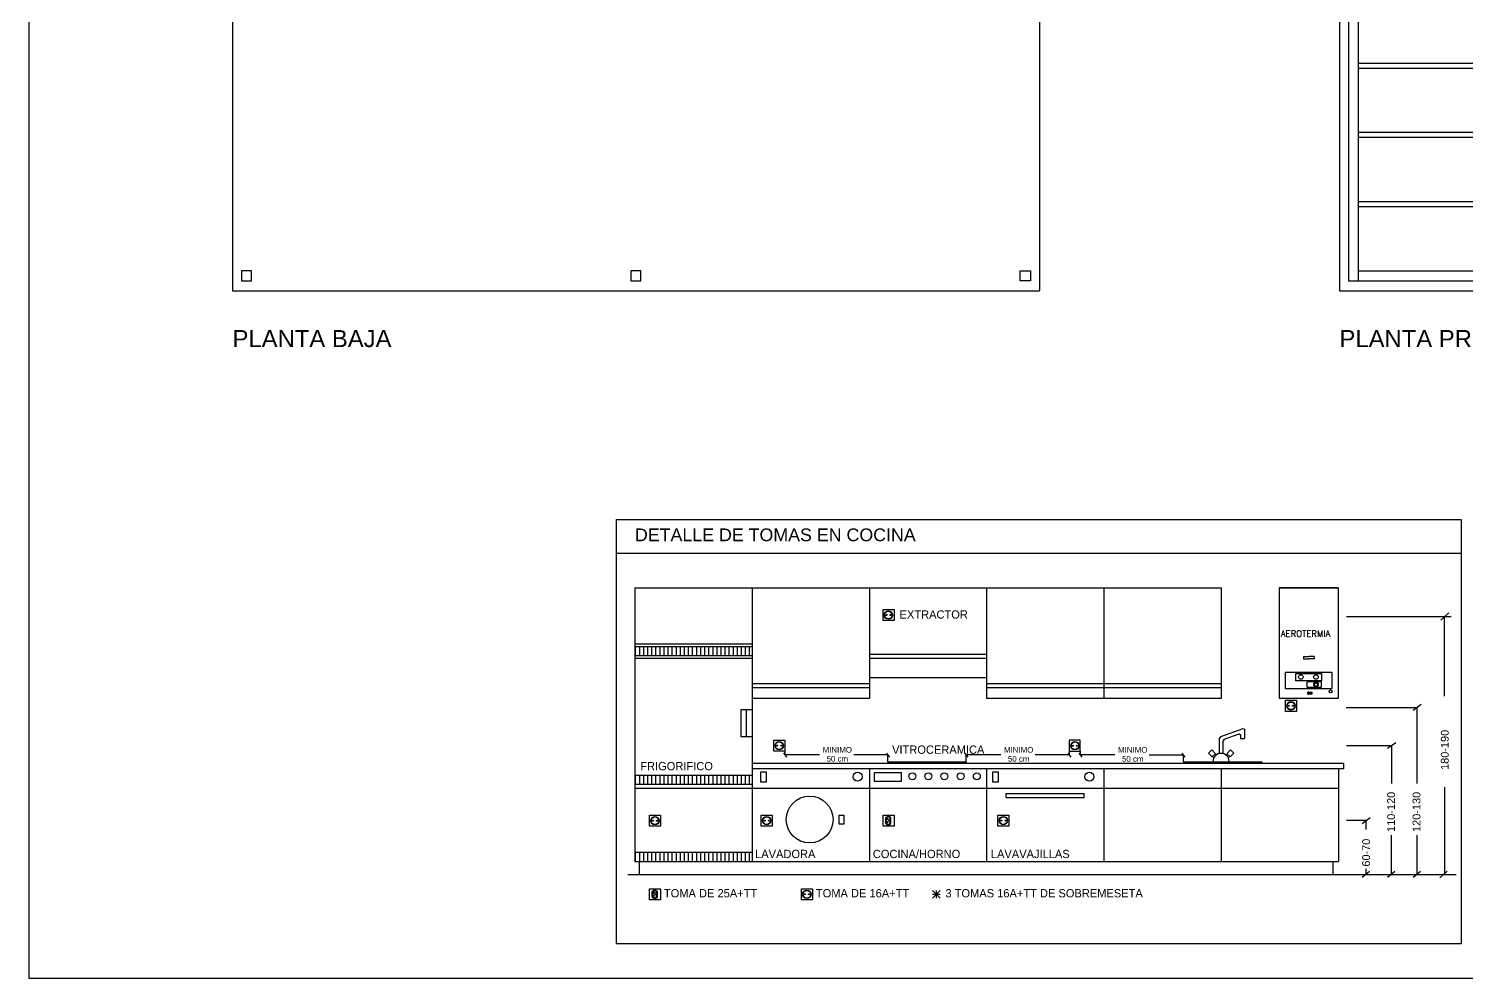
# Model space of a CAD drawing. Header units: millimetres. Extents: x 441156 to 441876, y 4514765 to 4515211.
# Drawn here: x 441363.37 to 441377.67, y 4515026.92 to 4515036.36 of the extents above; entities that cross this region are included whole.
import ezdxf
from ezdxf.enums import TextEntityAlignment as Align

# ---------------------------------------------------------------- set-up
doc = ezdxf.new("R2010")
doc.units = ezdxf.units.MM
doc.linetypes.add('CONTINUA', pattern=[0])
doc.layers.add('01_cartela', color=6, linetype='Continuous', plot=False)
for name, color, linetype in [('01_mono BAJA', 2, 'Continuous'), ('01_mono PRIMERA', 2, 'Continuous'), ('01_textos', 7, 'Continuous'), ('CALEFAC_NOTAS', 7, 'Continuous'), ('CIRCUITOS SUELO RADIANTE', 1, 'Continuous'), ('INGIN ELECTRICIDAD TEXTO', 7, 'Continuous')]:
    doc.layers.add(name, color=color, linetype=linetype)
doc.styles.add('Estilo1', font='swissel.ttf')
doc.styles.add('ROMAND', font='romand', dxfattribs={"width": 0.9})
doc.styles.get("Standard").update_dxf_attribs({"font": 'arial.ttf'})
doc.styles.add('TEXTOINS_100_Century', font='', dxfattribs={"height": 0.13})
doc.styles.get('TEXTOINS_100_Century').set_extended_font_data('Century Gothic')

# ---------------------------------------------------------------- blocks, each defined once
blk = doc.blocks.new('A$C48161785')
at = {"layer": '01_mono BAJA', "color": 254, "linetype": 'CONTINUA'}
for p, q in [((0, 3), (0, 0)), ((8.025, 3), (8.025, 0)), ((0, 0, 0), (8.025, 0))]:
    blk.add_line(p, q, dxfattribs=at)
at = {"layer": '01_mono BAJA', "color": 254, "linetype": 'CONTINUA', "elevation": 0}
for points in [[(0.19, 0.2), (0.09, 0.2), (0.09, 0.1), (0.19, 0.1)], [(4.062, 0.2), (3.962, 0.2), (3.962, 0.1), (4.062, 0.1)]]:
    blk.add_lwpolyline(points, close=True, dxfattribs=at)
at = {"layer": '01_mono BAJA', "color": 254, "linetype": 'CONTINUA'}
blk.add_lwpolyline([(7.835, 0.2), (7.935, 0.2), (7.935, 0.1), (7.835, 0.1)], close=True, dxfattribs=at)
blk = doc.blocks.new('A$C07944EAF')
at = {"layer": '01_mono PRIMERA', "color": 254}
for p, q in [((2.007, 3), (2.007, 0)), ((2.097, 3), (2.097, 0.1)), ((2.197, 0.1), (2.197, 3)), ((5.97, 2.263, 0), (2.197, 2.263, 0)), ((5.97, 2.213, 0), (2.197, 2.213, 0)), ((5.97, 1.575, 0), (2.197, 1.575, 0)), ((5.97, 1.525, 0), (2.197, 1.525, 0)), ((5.97, 0.888, 0), (2.197, 0.888, 0)), ((5.97, 0.838, 0), (2.197, 0.838, 0)), ((2.197, 0.2, 0), (9.842, 0.2)), ((2.007, 0, 0), (10.032, 0)), ((2.097, 0.1, 0), (9.942, 0.1))]:
    blk.add_line(p, q, dxfattribs=at)

msp = doc.modelspace()

# ---------------------------------------------------------------- linework, layer by layer
at = {"layer": '01_cartela', "color": 3}
msp.add_lwpolyline([(441363.37182267, 4515048.45299148), (441363.37182267, 4515026.91796746), (441394.00981074, 4515026.91796746), (441394.00981074, 4515048.45299148)], close=True, dxfattribs=at)
at = {"layer": 'CALEFAC_NOTAS', "color": 7}
msp.add_line((441369.21408081, 4515031.47867418), (441377.61870614, 4515031.47867418), dxfattribs=at)
at = {"layer": 'CIRCUITOS SUELO RADIANTE', "color": 7}
for p, q in [((441369.21408081, 4515031.47867418), (441369.21408081, 4515027.26410044)), ((441377.61870614, 4515031.47867418), (441377.61870614, 4515027.26410044)), ((441369.21408081, 4515031.14657418), (441377.61870614, 4515031.14657418)), ((441369.21408081, 4515027.26410044), (441377.61870614, 4515027.26410044))]:
    msp.add_line(p, q, dxfattribs=at)
at = {"layer": 'INGIN ELECTRICIDAD TEXTO', "color": 4, "linetype": 'Continuous'}
for p, q in [((441369.399368, 4515030.80175457), (441369.399368, 4515028.07996193)), ((441369.399368, 4515030.80175457), (441375.23178082, 4515030.80175457)), ((441370.56585056, 4515030.80175457), (441370.56585056, 4515028.07996193)), ((441370.56585056, 4515030.80175457), (441370.56585056, 4515028.07996193)), ((441371.73233313, 4515030.80175457), (441371.73233313, 4515029.7000766)), ((441372.89881569, 4515030.80175457), (441372.89881569, 4515029.7000766)), ((441374.06529825, 4515030.80175457), (441374.06529825, 4515029.7000766)), ((441375.23178082, 4515030.80175457), (441375.23178082, 4515029.7000766)), ((441375.80831215, 4515030.80175457), (441375.80831215, 4515029.7000766)), ((441375.80831215, 4515030.80175457), (441376.39498429, 4515030.80175457)), ((441376.39498429, 4515030.80175457), (441375.80831215, 4515030.80175457)), ((441376.39498429, 4515030.80175457), (441376.39498429, 4515029.7000766)), ((441371.86814422, 4515030.47474362), (441371.86814422, 4515030.58452789)), ((441371.86814422, 4515030.58452789), (441371.97800259, 4515030.58452789)), ((441371.97800259, 4515030.47474362), (441371.86814422, 4515030.47474362)), ((441371.97800259, 4515030.58452789), (441371.97800259, 4515030.47474362)), ((441371.97800259, 4515030.58452789), (441371.97800259, 4515030.47474362)), ((441376.47819726, 4515030.51631308), (441377.51983629, 4515030.51631308)), ((441377.41454455, 4515030.47788838), (441377.49510264, 4515030.5510736)), ((441377.4481166, 4515030.51631308), (441377.4481166, 4515029.72378649)), ((441369.40763793, 4515030.12274287), (441369.40763793, 4515030.2134693)), ((441369.44814079, 4515030.12274287), (441369.44814079, 4515030.2134693)), ((441369.48864366, 4515030.12274287), (441369.48864366, 4515030.2134693)), ((441369.52914653, 4515030.12274287), (441369.52914653, 4515030.2134693)), ((441369.56964939, 4515030.12274287), (441369.56964939, 4515030.2134693)), ((441369.61015226, 4515030.12274287), (441369.61015226, 4515030.2134693)), ((441369.65065513, 4515030.12274287), (441369.65065513, 4515030.2134693)), ((441369.69115799, 4515030.12274287), (441369.69115799, 4515030.2134693)), ((441369.73166086, 4515030.12274287), (441369.73166086, 4515030.2134693)), ((441369.77216373, 4515030.12274287), (441369.77216373, 4515030.2134693)), ((441369.81266659, 4515030.12274287), (441369.81266659, 4515030.2134693)), ((441369.85316946, 4515030.12274287), (441369.85316946, 4515030.2134693)), ((441369.89367233, 4515030.12274287), (441369.89367233, 4515030.2134693)), ((441369.9341752, 4515030.12274287), (441369.9341752, 4515030.2134693)), ((441369.97467806, 4515030.12274287), (441369.97467806, 4515030.2134693)), ((441370.01518093, 4515030.12274287), (441370.01518093, 4515030.2134693)), ((441370.0556838, 4515030.12274287), (441370.0556838, 4515030.2134693)), ((441370.09618666, 4515030.12274287), (441370.09618666, 4515030.2134693)), ((441370.13668953, 4515030.12274287), (441370.13668953, 4515030.2134693)), ((441370.1771924, 4515030.12274287), (441370.1771924, 4515030.2134693)), ((441370.21769526, 4515030.12274287), (441370.21769526, 4515030.2134693)), ((441370.25819813, 4515030.12274287), (441370.25819813, 4515030.2134693)), ((441370.298701, 4515030.12274287), (441370.298701, 4515030.2134693)), ((441370.33920386, 4515030.12274287), (441370.33920386, 4515030.2134693)), ((441370.37970673, 4515030.12274287), (441370.37970673, 4515030.2134693)), ((441370.4202096, 4515030.12274287), (441370.4202096, 4515030.2134693)), ((441370.46071246, 4515030.12274287), (441370.46071246, 4515030.2134693)), ((441370.50121533, 4515030.12274287), (441370.50121533, 4515030.2134693)), ((441370.5417182, 4515030.12274287), (441370.5417182, 4515030.2134693)), ((441371.73233313, 4515030.14067921), (441372.89881569, 4515030.14067921)), ((441371.73233313, 4515030.10179646), (441372.89881569, 4515030.10179646)), ((441376.04872474, 4515030.11856415), (441376.10164822, 4515030.11856415)), ((441376.04872474, 4515030.11856415), (441376.04872474, 4515030.09583389)), ((441376.04872474, 4515030.09583389), (441376.10164822, 4515030.09583389)), ((441376.15457171, 4515030.11856415), (441376.10164822, 4515030.11856415)), ((441376.15457171, 4515030.09583389), (441376.10164822, 4515030.09583389)), ((441376.15457171, 4515030.11856415), (441376.15457171, 4515030.09583389)), ((441371.73233313, 4515029.9073827), (441372.89881569, 4515029.9073827)), ((441376.33588725, 4515029.95945264), (441375.8667603, 4515029.95945264)), ((441375.8667603, 4515029.95945264), (441375.8667603, 4515029.80034113)), ((441375.97480166, 4515029.87705558), (441375.97480166, 4515029.94808748)), ((441375.97480166, 4515029.94808748), (441376.23068908, 4515029.94808748)), ((441376.23068908, 4515029.94808748), (441376.23068908, 4515029.87705558)), ((441376.33588725, 4515029.80034113), (441376.33588725, 4515029.95945264)), ((441372.89881569, 4515029.84769183), (441375.23178082, 4515029.84769183)), ((441372.89881569, 4515029.80880908), (441375.23178082, 4515029.80880908)), ((441375.8667603, 4515029.80034113), (441376.33588725, 4515029.80034113)), ((441376.23068908, 4515029.87705558), (441375.97480166, 4515029.87705558)), ((441376.08284303, 4515029.86569049), (441376.08284303, 4515029.81170623)), ((441376.23068908, 4515029.86569049), (441376.08284303, 4515029.86569049)), ((441376.08284303, 4515029.81170623), (441376.23068908, 4515029.81170623)), ((441376.09243016, 4515029.74256564), (441376.09243016, 4515029.76344697)), ((441376.09243016, 4515029.76344697), (441376.13422089, 4515029.76344697)), ((441376.09295958, 4515029.76282173), (441376.09295958, 4515029.74319121)), ((441376.10287784, 4515029.76282173), (441376.09295958, 4515029.76282173)), ((441376.10287784, 4515029.76282173), (441376.13369147, 4515029.76282173)), ((441376.11234118, 4515029.76282173), (441376.11234118, 4515029.74319121)), ((441376.12743246, 4515029.76282173), (441376.12743246, 4515029.74319121)), ((441376.13369147, 4515029.76282173), (441376.13369147, 4515029.74319121)), ((441376.13422089, 4515029.76344697), (441376.13422089, 4515029.74256564)), ((441376.23068908, 4515029.81170623), (441376.23068908, 4515029.86569049)), ((441371.73233313, 4515029.7000766), (441370.56585056, 4515029.7000766)), ((441375.23178082, 4515029.7000766), (441372.89881569, 4515029.7000766)), ((441376.39498429, 4515029.7000766), (441375.80831215, 4515029.7000766)), ((441375.87039063, 4515029.57235049), (441375.87039063, 4515029.68213476)), ((441375.87039063, 4515029.68213476), (441375.980249, 4515029.68213476)), ((441375.980249, 4515029.68213476), (441375.980249, 4515029.57235049)), ((441375.980249, 4515029.68213476), (441375.980249, 4515029.57235049)), ((441376.13422089, 4515029.74256564), (441376.09243016, 4515029.74256564)), ((441376.09295958, 4515029.74319121), (441376.10287784, 4515029.74319121)), ((441376.13369147, 4515029.74319121), (441376.10287784, 4515029.74319121)), ((441376.47451497, 4515029.61136758), (441377.17685035, 4515029.61136758)), ((441377.13953604, 4515029.58424819), (441377.2200941, 4515029.64279637)), ((441377.17685035, 4515029.61179113), (441377.17685035, 4515028.85317634)), ((441370.45806476, 4515029.58964644), (441370.56585056, 4515029.58964644)), ((441375.980249, 4515029.57235049), (441375.87039063, 4515029.57235049)), ((441375.22651182, 4515029.32368454), (441375.21428633, 4515029.30641981)), ((441375.22651182, 4515029.32368454), (441375.45027978, 4515029.40245872)), ((441375.26187135, 4515029.29491059), (441375.41139703, 4515029.34754888)), ((441375.41139703, 4515029.34754888), (441375.42362252, 4515029.33889177)), ((441375.42362252, 4515029.33889177), (441375.42362252, 4515029.30338359)), ((441375.45027978, 4515029.40245872), (441375.46250527, 4515029.39380161)), ((441375.46250527, 4515029.39380161), (441375.46250527, 4515029.30338359)), ((441370.78198987, 4515029.17643175), (441370.78198987, 4515029.28621602)), ((441370.78198987, 4515029.28621602), (441370.89184825, 4515029.28621602)), ((441370.89184825, 4515029.17643175), (441370.78198987, 4515029.17643175)), ((441370.89184825, 4515029.28621602), (441370.89184825, 4515029.17643175)), ((441370.89184825, 4515029.28621602), (441370.89184825, 4515029.17643175)), ((441373.83031922, 4515029.28482198), (441373.72046084, 4515029.28482198)), ((441373.72046084, 4515029.28482198), (441373.72046084, 4515029.17503771)), ((441373.72046084, 4515029.28482198), (441373.72046084, 4515029.17503771)), ((441373.83031922, 4515029.17503771), (441373.83031922, 4515029.28482198)), ((441375.13849401, 4515029.18811748), (441375.1050728, 4515029.1555334)), ((441375.17441604, 4515029.15073413), (441375.13849401, 4515029.18811748)), ((441375.21428633, 4515029.1530556), (441375.21428633, 4515029.30641981)), ((441375.26187135, 4515029.29491059), (441375.24964585, 4515029.27764587)), ((441375.24964585, 4515029.15221118), (441375.24964585, 4515029.27764587)), ((441375.28679631, 4515029.15073413), (441375.32271834, 4515029.18811748)), ((441375.32271834, 4515029.18811748), (441375.35613955, 4515029.1555334)), ((441375.42362252, 4515029.30338359), (441375.46250527, 4515029.30338359)), ((441376.47819726, 4515029.23200835), (441376.92409423, 4515029.23200835)), ((441376.88677992, 4515029.20446542), (441376.96733798, 4515029.2630136)), ((441376.92409423, 4515029.23200835), (441376.92409423, 4515028.85317634)), ((441370.87828856, 4515029.15825616), (441370.90756265, 4515029.11797713)), ((441371.23654822, 4515029.139599), (441370.89184825, 4515029.139599)), ((441371.91707572, 4515029.13890198), (441371.57676329, 4515029.13890198)), ((441371.90309248, 4515029.15755914), (441371.93236657, 4515029.11728011)), ((441371.91665217, 4515029.07135595), (441371.91665217, 4515029.05203073)), ((441371.91665217, 4515029.07135595), (441372.69565692, 4515029.07135595)), ((441372.68209723, 4515029.15755914), (441372.71137132, 4515029.11728011)), ((441373.04035689, 4515029.13890198), (441372.69565692, 4515029.13890198)), ((441372.69565692, 4515029.07135595), (441372.69565692, 4515029.05203073)), ((441373.72088439, 4515029.13820496), (441373.38057196, 4515029.13820496)), ((441373.70690115, 4515029.15686212), (441373.73617524, 4515029.11658309)), ((441373.72046084, 4515029.17503771), (441373.83031922, 4515029.17503771)), ((441373.81675952, 4515029.15686212), (441373.84603362, 4515029.11658309)), ((441374.17501919, 4515029.13820496), (441373.83031922, 4515029.13820496)), ((441374.85554669, 4515029.13750794), (441374.51523425, 4515029.13750794)), ((441374.84156345, 4515029.1561651), (441374.87083754, 4515029.11588607)), ((441374.85512314, 4515029.07135595), (441374.85512314, 4515029.05203073)), ((441374.85512314, 4515029.07135595), (441375.63412789, 4515029.07135595)), ((441375.1050728, 4515029.1555334), (441375.14204033, 4515029.11916937)), ((441375.17441604, 4515029.15073413), (441375.14204033, 4515029.11916937)), ((441375.15890406, 4515029.11095439), (441375.14657988, 4515029.1235952)), ((441375.1502362, 4515029.07476768), (441375.1502362, 4515029.05203073)), ((441375.18069179, 4515029.13751683), (441375.17102697, 4515029.14742995)), ((441375.28008433, 4515029.13706939), (441375.29018538, 4515029.14742995)), ((441375.28679631, 4515029.15073413), (441375.31917202, 4515029.11916937)), ((441375.30164884, 4515029.110278), (441375.31463248, 4515029.1235952)), ((441375.30997697, 4515029.07476768), (441375.30997697, 4515029.05203073)), ((441375.35613955, 4515029.1555334), (441375.31917202, 4515029.11916937)), ((441375.63412789, 4515029.07135595), (441375.63412789, 4515029.05203073)), ((441376.44947131, 4515029.05203073), (441376.44947131, 4515029.00018706)), ((441371.73233313, 4515029.00018706), (441371.73233313, 4515028.07996193)), ((441372.89881569, 4515029.00018706), (441372.89881569, 4515028.07996193)), ((441374.06529825, 4515029.00018706), (441374.06529825, 4515028.07996193)), ((441375.23178082, 4515029.00018706), (441375.23178082, 4515028.07996193)), ((441376.39826338, 4515029.00018706), (441376.39826338, 4515028.07996193)), ((441376.39826338, 4515028.8057733), (441369.399368, 4515028.8057733)), ((441377.45116184, 4515028.81770674), (441377.45116184, 4515027.95035275)), ((441369.54501317, 4515028.5391152), (441369.65487155, 4515028.5391152)), ((441369.54501317, 4515028.42933093), (441369.54501317, 4515028.5391152)), ((441369.65487155, 4515028.5391152), (441369.65487155, 4515028.42933093)), ((441369.65487155, 4515028.5391152), (441369.65487155, 4515028.42933093)), ((441370.65701153, 4515028.43085997), (441370.65701153, 4515028.54064424)), ((441370.65701153, 4515028.54064424), (441370.76686991, 4515028.54064424)), ((441370.76686991, 4515028.54064424), (441370.76686991, 4515028.43085997)), ((441370.76686991, 4515028.54064424), (441370.76686991, 4515028.43085997)), ((441371.86814422, 4515028.5406669), (441371.97800259, 4515028.5406669)), ((441371.86814422, 4515028.43088263), (441371.86814422, 4515028.5406669)), ((441371.97800259, 4515028.5406669), (441371.97800259, 4515028.43088263)), ((441371.97800259, 4515028.5406669), (441371.97800259, 4515028.43088263)), ((441373.01084758, 4515028.43088263), (441373.01084758, 4515028.5406669)), ((441373.01084758, 4515028.5406669), (441373.12070596, 4515028.5406669)), ((441373.12070596, 4515028.5406669), (441373.12070596, 4515028.43088263)), ((441373.12070596, 4515028.5406669), (441373.12070596, 4515028.43088263)), ((441376.6706411, 4515028.48518564), (441376.47819726, 4515028.48518564)), ((441376.63332679, 4515028.45806625), (441376.71388485, 4515028.51661443)), ((441376.6706411, 4515028.48518564), (441376.6706411, 4515028.39636836)), ((441369.65487155, 4515028.42933093), (441369.54501317, 4515028.42933093)), ((441370.76686991, 4515028.43085997), (441370.65701153, 4515028.43085997)), ((441371.97800259, 4515028.43088263), (441371.86814422, 4515028.43088263)), ((441373.12070596, 4515028.43088263), (441373.01084758, 4515028.43088263)), ((441376.92339721, 4515028.34087974), (441376.92339721, 4515027.95035275)), ((441377.17615333, 4515028.34087974), (441377.17615333, 4515027.95035275)), ((441369.399368, 4515028.07996193), (441376.39826338, 4515028.07996193)), ((441369.4413293, 4515028.07996193), (441369.4413293, 4515027.95035275)), ((441376.34049727, 4515028.07996193), (441376.34049727, 4515027.95035275)), ((441369.33116914, 4515027.95035275), (441376.55262109, 4515027.95035275)), ((441376.55262109, 4515027.95035275), (441377.47310275, 4515027.95035275)), ((441376.6340238, 4515027.92372394), (441376.70725841, 4515027.98227213)), ((441376.6706411, 4515028.0064388), (441376.6706411, 4515027.95035275)), ((441376.88677992, 4515027.92372394), (441376.96001453, 4515027.98227213)), ((441377.13953604, 4515027.92372394), (441377.21277065, 4515027.98227213)), ((441377.40138306, 4515027.95035275), (441377.56901412, 4515027.95035275)), ((441377.40722107, 4515027.91640543), (441377.48045569, 4515027.98227213)), ((441369.54501317, 4515027.80766637), (441369.65487155, 4515027.80766637)), ((441369.54501317, 4515027.6978821), (441369.54501317, 4515027.80766637)), ((441369.65487155, 4515027.80766637), (441369.65487155, 4515027.6978821)), ((441369.65487155, 4515027.80766637), (441369.65487155, 4515027.6978821)), ((441371.05633951, 4515027.6978821), (441371.05633951, 4515027.80766637)), ((441371.05633951, 4515027.80766637), (441371.16619789, 4515027.80766637)), ((441371.16619789, 4515027.80766637), (441371.16619789, 4515027.6978821)), ((441371.16619789, 4515027.80766637), (441371.16619789, 4515027.6978821)), ((441369.65487155, 4515027.6978821), (441369.54501317, 4515027.6978821)), ((441371.16619789, 4515027.6978821), (441371.05633951, 4515027.6978821))]:
    msp.add_line(p, q, dxfattribs=at)
at = {"layer": 'INGIN ELECTRICIDAD TEXTO', "color": 4}
for p, q in [((441370.56585056, 4515030.23939113), (441369.399368, 4515030.23939113)), ((441370.56585056, 4515030.2134693), (441369.399368, 4515030.2134693)), ((441370.56585056, 4515030.12274287), (441369.399368, 4515030.12274287)), ((441370.56585056, 4515030.09682104), (441369.399368, 4515030.09682104)), ((441370.56585056, 4515029.84769183), (441371.73233313, 4515029.84769183)), ((441370.56585056, 4515029.80880908), (441371.73233313, 4515029.80880908)), ((441370.45806476, 4515029.31744375), (441370.45806476, 4515029.58964644)), ((441370.50824121, 4515029.58964644), (441370.50824121, 4515029.31744375)), ((441370.56585056, 4515029.31744375), (441370.45806476, 4515029.31744375)), ((441370.89184825, 4515029.17643175), (441370.89184825, 4515029.139599)), ((441376.44947131, 4515029.05203073), (441370.56585056, 4515029.05203073)), ((441371.91665217, 4515029.07135595), (441371.91665217, 4515029.13890198)), ((441372.69565692, 4515029.07135595), (441372.69565692, 4515029.13890198)), ((441373.72046084, 4515029.17503771), (441373.72046084, 4515029.13820496)), ((441373.83031922, 4515029.17503771), (441373.83031922, 4515029.13820496)), ((441374.85512314, 4515029.06996191), (441374.85512314, 4515029.13750794)), ((441370.56585056, 4515028.93538247), (441369.399368, 4515028.93538247)), ((441369.40763793, 4515028.84465605), (441369.40763793, 4515028.93538247)), ((441369.44814079, 4515028.84465605), (441369.44814079, 4515028.93538247)), ((441369.48864366, 4515028.84465605), (441369.48864366, 4515028.93538247)), ((441369.52914653, 4515028.84465605), (441369.52914653, 4515028.93538247)), ((441369.56964939, 4515028.84465605), (441369.56964939, 4515028.93538247)), ((441369.61015226, 4515028.84465605), (441369.61015226, 4515028.93538247)), ((441369.65065513, 4515028.84465605), (441369.65065513, 4515028.93538247)), ((441369.69115799, 4515028.84465605), (441369.69115799, 4515028.93538247)), ((441369.73166086, 4515028.84465605), (441369.73166086, 4515028.93538247)), ((441369.77216373, 4515028.84465605), (441369.77216373, 4515028.93538247)), ((441369.81266659, 4515028.84465605), (441369.81266659, 4515028.93538247)), ((441369.85316946, 4515028.84465605), (441369.85316946, 4515028.93538247)), ((441369.89367233, 4515028.84465605), (441369.89367233, 4515028.93538247)), ((441369.9341752, 4515028.84465605), (441369.9341752, 4515028.93538247)), ((441369.97467806, 4515028.84465605), (441369.97467806, 4515028.93538247)), ((441370.01518093, 4515028.84465605), (441370.01518093, 4515028.93538247)), ((441370.0556838, 4515028.84465605), (441370.0556838, 4515028.93538247)), ((441370.09618666, 4515028.84465605), (441370.09618666, 4515028.93538247)), ((441370.13668953, 4515028.84465605), (441370.13668953, 4515028.93538247)), ((441370.1771924, 4515028.84465605), (441370.1771924, 4515028.93538247)), ((441370.21769526, 4515028.84465605), (441370.21769526, 4515028.93538247)), ((441370.25819813, 4515028.84465605), (441370.25819813, 4515028.93538247)), ((441370.298701, 4515028.84465605), (441370.298701, 4515028.93538247)), ((441370.33920386, 4515028.84465605), (441370.33920386, 4515028.93538247)), ((441370.37970673, 4515028.84465605), (441370.37970673, 4515028.93538247)), ((441370.4202096, 4515028.84465605), (441370.4202096, 4515028.93538247)), ((441370.46071246, 4515028.84465605), (441370.46071246, 4515028.93538247)), ((441370.50121533, 4515028.84465605), (441370.50121533, 4515028.93538247)), ((441370.5417182, 4515028.84465605), (441370.5417182, 4515028.93538247)), ((441376.44947131, 4515029.00018706), (441370.56585056, 4515029.00018706)), ((441370.65094303, 4515028.9670661), (441370.65094303, 4515028.87072914)), ((441370.70947283, 4515028.9670661), (441370.65094303, 4515028.9670661)), ((441370.70947283, 4515028.87072914), (441370.70947283, 4515028.9670661)), ((441371.78198291, 4515028.87490298), (441371.78198291, 4515028.96435872)), ((441371.78198291, 4515028.96435872), (441372.04708833, 4515028.96435872)), ((441372.04708833, 4515028.96435872), (441372.04708833, 4515028.87490298)), ((441372.95722774, 4515028.9670661), (441372.95722774, 4515028.87072914)), ((441373.01575755, 4515028.9670661), (441372.95722774, 4515028.9670661)), ((441373.01575755, 4515028.87072914), (441373.01575755, 4515028.9670661)), ((441370.56585056, 4515028.84465605), (441369.399368, 4515028.84465605)), ((441370.65094303, 4515028.87072914), (441370.70947283, 4515028.87072914)), ((441372.04708833, 4515028.87490298), (441371.78198291, 4515028.87490298)), ((441372.95722774, 4515028.87072914), (441373.01575755, 4515028.87072914)), ((441373.09158927, 4515028.75448182), (441373.86924431, 4515028.75448182)), ((441373.09158927, 4515028.71559907), (441373.09158927, 4515028.75448182)), ((441373.86924431, 4515028.71559907), (441373.86924431, 4515028.75448182)), ((441373.09158927, 4515028.71559907), (441373.86924431, 4515028.71559907)), ((441371.43173406, 4515028.45105989), (441371.43173406, 4515028.541147)), ((441371.43173406, 4515028.541147), (441371.47680807, 4515028.541147)), ((441371.47680807, 4515028.541147), (441371.47680807, 4515028.45105989)), ((441371.89491134, 4515028.51513429), (441371.92106581, 4515028.53387643)), ((441371.89491134, 4515028.45797129), (441371.89491134, 4515028.51513429)), ((441371.92106581, 4515028.52450536), (441371.90428241, 4515028.51513429)), ((441371.90428241, 4515028.45797129), (441371.90428241, 4515028.51513429)), ((441371.92106581, 4515028.53387643), (441371.94722029, 4515028.51513429)), ((441371.93784922, 4515028.51513429), (441371.92106581, 4515028.52450536)), ((441371.93784922, 4515028.45797129), (441371.93784922, 4515028.51513429)), ((441371.94722029, 4515028.45797129), (441371.94722029, 4515028.51513429)), ((441371.47680807, 4515028.45105989), (441371.43173406, 4515028.45105989)), ((441371.89491134, 4515028.45797129), (441371.92106581, 4515028.43922915)), ((441371.90428241, 4515028.45797129), (441371.92106581, 4515028.44860022)), ((441371.92106581, 4515028.43922915), (441371.94722029, 4515028.45797129)), ((441371.92106581, 4515028.44860022), (441371.93784922, 4515028.45797129)), ((441369.399368, 4515028.17068835), (441370.56585056, 4515028.17068835)), ((441369.40763793, 4515028.07996193), (441369.40763793, 4515028.17068835)), ((441369.44814079, 4515028.07996193), (441369.44814079, 4515028.17068835)), ((441369.48864366, 4515028.07996193), (441369.48864366, 4515028.17068835)), ((441369.52914653, 4515028.07996193), (441369.52914653, 4515028.17068835)), ((441369.56964939, 4515028.07996193), (441369.56964939, 4515028.17068835)), ((441369.61015226, 4515028.07996193), (441369.61015226, 4515028.17068835)), ((441369.65065513, 4515028.07996193), (441369.65065513, 4515028.17068835)), ((441369.69115799, 4515028.07996193), (441369.69115799, 4515028.17068835)), ((441369.73166086, 4515028.07996193), (441369.73166086, 4515028.17068835)), ((441369.77216373, 4515028.07996193), (441369.77216373, 4515028.17068835)), ((441369.81266659, 4515028.07996193), (441369.81266659, 4515028.17068835)), ((441369.85316946, 4515028.07996193), (441369.85316946, 4515028.17068835)), ((441369.89367233, 4515028.07996193), (441369.89367233, 4515028.17068835)), ((441369.9341752, 4515028.07996193), (441369.9341752, 4515028.17068835)), ((441369.97467806, 4515028.07996193), (441369.97467806, 4515028.17068835)), ((441370.01518093, 4515028.07996193), (441370.01518093, 4515028.17068835)), ((441370.0556838, 4515028.07996193), (441370.0556838, 4515028.17068835)), ((441370.09618666, 4515028.07996193), (441370.09618666, 4515028.17068835)), ((441370.13668953, 4515028.07996193), (441370.13668953, 4515028.17068835)), ((441370.1771924, 4515028.07996193), (441370.1771924, 4515028.17068835)), ((441370.21769526, 4515028.07996193), (441370.21769526, 4515028.17068835)), ((441370.25819813, 4515028.07996193), (441370.25819813, 4515028.17068835)), ((441370.298701, 4515028.07996193), (441370.298701, 4515028.17068835)), ((441370.33920386, 4515028.07996193), (441370.33920386, 4515028.17068835)), ((441370.37970673, 4515028.07996193), (441370.37970673, 4515028.17068835)), ((441370.4202096, 4515028.07996193), (441370.4202096, 4515028.17068835)), ((441370.46071246, 4515028.07996193), (441370.46071246, 4515028.17068835)), ((441370.50121533, 4515028.07996193), (441370.50121533, 4515028.17068835)), ((441370.5417182, 4515028.07996193), (441370.5417182, 4515028.17068835)), ((441369.5717803, 4515027.78213376), (441369.59793477, 4515027.80087589)), ((441369.5717803, 4515027.72497075), (441369.5717803, 4515027.78213376)), ((441369.59793477, 4515027.79150483), (441369.58115137, 4515027.78213376)), ((441369.58115137, 4515027.72497075), (441369.58115137, 4515027.78213376)), ((441369.59793477, 4515027.80087589), (441369.62408924, 4515027.78213376)), ((441369.61471817, 4515027.78213376), (441369.59793477, 4515027.79150483)), ((441369.61471817, 4515027.72497075), (441369.61471817, 4515027.78213376)), ((441369.62408924, 4515027.72497075), (441369.62408924, 4515027.78213376)), ((441372.43800615, 4515027.79119873), (441372.36110528, 4515027.71434974)), ((441372.43800615, 4515027.71434974), (441372.36110528, 4515027.79119873)), ((441372.36110528, 4515027.75277424), (441372.43800615, 4515027.75277424)), ((441372.39955572, 4515027.71434974), (441372.39955572, 4515027.79119873)), ((441369.5717803, 4515027.72497075), (441369.59793477, 4515027.70622861)), ((441369.58115137, 4515027.72497075), (441369.59793477, 4515027.71559968)), ((441369.59793477, 4515027.71559968), (441369.61471817, 4515027.72497075)), ((441369.59793477, 4515027.70622861), (441369.62408924, 4515027.72497075))]:
    msp.add_line(p, q, dxfattribs=at)
at = {"layer": 'INGIN ELECTRICIDAD TEXTO', "color": 4, "linetype": 'Continuous'}
for centre, radius in [((441371.92238013, 4515030.52948495), 0.04159736), ((441371.92238013, 4515030.52948495), 0.03781578), ((441371.90164714, 4515030.53002505), 0.00545397), ((441371.94372057, 4515030.53002505), 0.00545397), ((441376.02313595, 4515029.9139922), 0.02274559), ((441376.1738253, 4515029.9139922), 0.02274559), ((441376.17474661, 4515029.83823806), 0.02274559), ((441376.17474661, 4515029.83823806), 0.01634581), ((441376.32002191, 4515029.770729), 0.01394786), ((441375.92462654, 4515029.62709182), 0.04159736), ((441375.92462654, 4515029.62709182), 0.03781578), ((441375.90389355, 4515029.62763193), 0.00545397), ((441375.94596698, 4515029.62763193), 0.00545397), ((441370.83622579, 4515029.23117308), 0.04159736), ((441370.83622579, 4515029.23117308), 0.03781578), ((441370.8154928, 4515029.23171318), 0.00545397), ((441370.85756622, 4515029.23171318), 0.00545397), ((441373.7760833, 4515029.22977904), 0.04159736), ((441373.7760833, 4515029.22977904), 0.03781578), ((441373.75474289, 4515029.23031914), 0.00545397), ((441373.79681629, 4515029.23031914), 0.00545397), ((441371.13875333, 4515028.49610344), 0.23288218), ((441369.59924909, 4515028.48407226), 0.04159736), ((441369.59924909, 4515028.48407226), 0.03781578), ((441369.5785161, 4515028.48461236), 0.00545397), ((441369.62058953, 4515028.48461236), 0.00545397), ((441370.71124745, 4515028.4856013), 0.04159736), ((441370.71124745, 4515028.4856013), 0.03781578), ((441370.69051446, 4515028.4861414), 0.00545397), ((441370.73258788, 4515028.4861414), 0.00545397), ((441371.91251399, 4515028.4705336), 0.00545397), ((441371.91299921, 4515028.50214051), 0.00545397), ((441371.9294636, 4515028.4863029), 0.00545397), ((441373.0650835, 4515028.48562396), 0.04159736), ((441373.0650835, 4515028.48562396), 0.03781578), ((441373.0443505, 4515028.48616407), 0.00545397), ((441373.08642393, 4515028.48616407), 0.00545397), ((441369.58986816, 4515027.76913997), 0.00545397), ((441369.60633256, 4515027.75330236), 0.00545397), ((441371.11057543, 4515027.75262343), 0.04159736), ((441371.11057543, 4515027.75262343), 0.03781578), ((441371.08984243, 4515027.75316353), 0.00545397), ((441371.13191586, 4515027.75316353), 0.00545397), ((441369.58938295, 4515027.73753307), 0.00545397)]:
    msp.add_circle(centre, radius, dxfattribs=at)
at = {"layer": 'INGIN ELECTRICIDAD TEXTO', "color": 4}
for centre, radius in [((441371.61496286, 4515028.92233822), 0.04475801), ((441372.16070497, 4515028.92651206), 0.03442925), ((441372.31907968, 4515028.92651206), 0.03442925), ((441372.47745431, 4515028.92651206), 0.03442925), ((441372.6392719, 4515028.92651206), 0.03442925), ((441372.80108949, 4515028.92651206), 0.03442925), ((441373.92124758, 4515028.92233822), 0.04475801)]:
    msp.add_circle(centre, radius, dxfattribs=at)
at = {"layer": 'INGIN ELECTRICIDAD TEXTO', "color": 4, "linetype": 'Continuous'}
msp.add_arc((441375.23010659, 4515029.07476768), 0.07987038, 0, 180, dxfattribs=at)

# ---------------------------------------------------------------- block references
at = {"layer": '01_mono BAJA'}
msp.add_blockref('A$C48161785', (441365.39860712, 4515033.7529532, -0.00000442), dxfattribs=at)
at = {"layer": '01_mono PRIMERA'}
msp.add_blockref('A$C07944EAF', (441374.40058535, 4515033.7529532, -0.00000442), dxfattribs=at)

# ---------------------------------------------------------------- texts
at = {"layer": '01_textos', "color": 5, "style": 'Estilo1'}
for s, p in [('PLANTA BAJA', (441365.3985596, 4515033.19451617, -0.00000442)), ('PLANTA PRIMERA', (441376.40787, 4515033.19451617, -0.00000442))]:
    msp.add_text(s, height=0.1697265748, dxfattribs=at).set_placement(p)
at = {"layer": '01_textos', "color": 1, "style": 'Estilo1'}
msp.add_text('DETALLE DE TOMAS EN COCINA', height=0.1266796486, dxfattribs=at).set_placement((441369.40069898, 4515031.26426819))
at = {"layer": 'INGIN ELECTRICIDAD TEXTO', "color": 4, "linetype": 'Continuous'}
for s, height, style, p in [('EXTRACTOR', 0.08240254, 'TEXTOINS_100_Century', (441372.03251497, 4515030.49436138)), ('AEROTERMIA', 0.061754962, 'ROMAND', (441375.82413435, 4515030.3148536)), ('VITROCERAMICA', 0.0824025396, 'TEXTOINS_100_Century', (441371.95822413, 4515029.15024039)), ('FRIGORIFICO', 0.0824025396, 'TEXTOINS_100_Century', (441369.45388038, 4515028.98644138)), ('LAVADORA', 0.08240254, 'TEXTOINS_100_Century', (441370.59572395, 4515028.11292221)), ('COCINA/HORNO', 0.0824025396, 'TEXTOINS_100_Century', (441371.76686002, 4515028.11292221)), ('LAVAVAJILLAS', 0.0824025396, 'TEXTOINS_100_Century', (441372.9407379, 4515028.11292221)), ('TOMA DE 25A+TT ', 0.0824025396, 'TEXTOINS_100_Century', (441369.68939845, 4515027.72217087)), ('TOMA DE 16A+TT ', 0.0824025396, 'TEXTOINS_100_Century', (441371.20072478, 4515027.72217087)), ('3 TOMAS 16A+TT DE SOBREMESETA', 0.0824025396, 'TEXTOINS_100_Century', (441372.4890118, 4515027.72217087))]:
    msp.add_text(s, height=height, dxfattribs=dict(at, style=style)).set_placement(p)
for s, p in [('180-190', (441377.49395937, 4515028.98984698)), ('110-120', (441376.96001453, 4515028.37322104)), ('120-130', (441377.21277065, 4515028.37322104)), ('60-70', (441376.71166964, 4515028.02805669))]:
    msp.add_text(s, height=0.077765504, rotation=90, dxfattribs=at).set_placement(p)
for s, p in [('MINIMO', (441371.41344076, 4515029.16190738)), ('MINIMO', (441373.21724943, 4515029.16121036)), ('MINIMO', (441374.35191173, 4515029.16051334)), ('50 cm', (441371.41344076, 4515029.07289554)), ('50 cm', (441373.21724943, 4515029.07219851)), ('50 cm', (441374.35191173, 4515029.0715015))]:
    msp.add_text(s, height=0.056226422, dxfattribs=at).set_placement(p, align=Align.CENTER)

doc.saveas('drawing.dxf')
